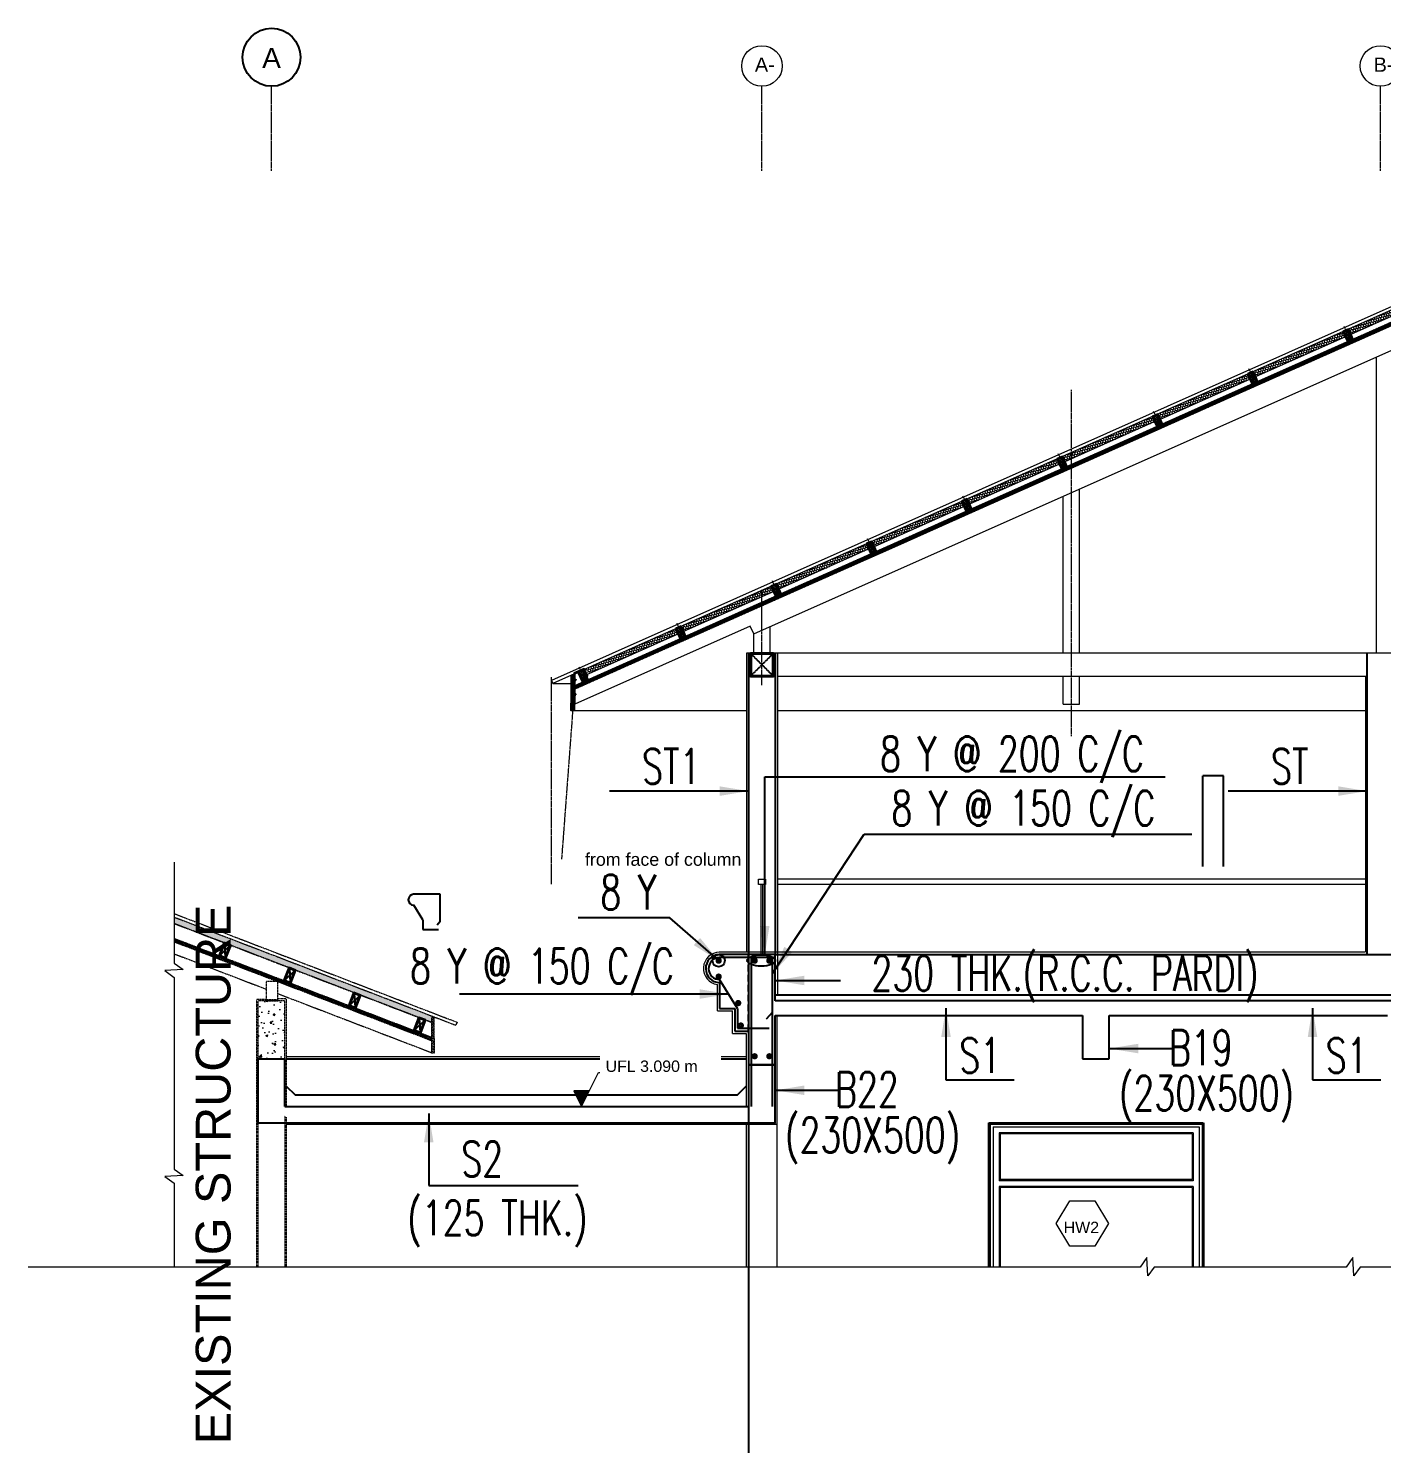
# Model space of a CAD drawing. Header units: millimetres. Extents: x 2659630 to 6742168, y -2425387 to -732288.
# Drawn here: x 3638332 to 3650005, y -1350502 to -1338293 of the extents above; entities that cross this region are included whole.
import ezdxf
from ezdxf.enums import TextEntityAlignment as Align

# ---------------------------------------------------------------- set-up
doc = ezdxf.new("R2010")
doc.units = ezdxf.units.MM
for name, pattern in [('Centre', [31.75, 6.35, -4.7625, 15.875, -4.7625]), ('DASHED', [0.75, 0.5, -0.25]), ('Grid Line', [22.225, 12.7, -3.175, 3.175, -3.175]), ('Hidden', [7.14375, 4.7625, -2.38125])]:
    doc.linetypes.add(name, pattern=pattern)
for name, color, linetype in [('A-COLUMN', 12, 'Continuous'), ('A-LINE 08', 8, 'Continuous'), ('A-LINE-1 HIDDEN', 1, 'Continuous'), ('A-MOULDING', 20, 'Continuous'), ('A-WATER PROOFING', 30, 'Continuous'), ('S-BEAM NO', 3, 'Continuous'), ('S-COLUMN', 1, 'Continuous'), ('S-COLUMN NO', 2, 'Continuous'), ('S-CONCRET LINE', 4, 'Continuous'), ('S-DIM-1', 5, 'Continuous'), ('S-REINFORCEMENT', 6, 'Continuous'), ('S-STIRUPS', 3, 'Continuous')]:
    doc.layers.add(name, color=color, linetype=linetype)
for name, color, linetype, lineweight in [('A-DETL', 90, 'Continuous', 18), ('A-DOOR', 31, 'Continuous', 18), ('A-DOOR-FRAM', 31, 'Continuous', 18), ('A-FLOR-HRAL', 11, 'Continuous', 18), ('A-FLOR-LEVL', 51, 'Continuous', 9), ('A-GLAZ-IDEN', 152, 'Continuous', 9), ('A-GRID-MODE', 80, 'Continuous', 0), ('A-hatch', 253, 'Continuous', 0), ('A-PLASTER', 50, 'Continuous', 0), ('A-ROOF', 6, 'Continuous', 0), ('A-STAIRS', 31, 'Continuous', 18), ('A-STRUCTURE ABOVE', 251, 'DASHED', 0), ('A-TEXT', 211, 'Continuous', 9), ('A-WALL', 113, 'Continuous', 9), ('elevation 02', 2, 'Continuous', 9), ('G-ANNO-DIMS', 111, 'Continuous', 9), ('I-WALL', 2, 'Continuous', 18), ('licensing text', 7, 'Continuous', 5), ('S-GRID', 1, 'Continuous', 9), ('S-GRID-IDEN', 1, 'Continuous', 9), ('section roof', 37, 'Continuous', 20), ('section-steel', 27, 'Continuous', 30), ('TEXT', 150, 'Continuous', 25)]:
    doc.layers.add(name, color=color, linetype=linetype, lineweight=lineweight)
doc.styles.add('Arial', font='arial.ttf', dxfattribs={"height": 123})
doc.styles.add('Arial_1', font='arial.ttf', dxfattribs={"height": 98.353293})
doc.styles.add('Arial_2', font='arial.ttf', dxfattribs={"height": 121.981135})
doc.styles.add('ROMANS', font='r.shx', dxfattribs={"width": 0.7})
doc.dimstyles.new('dim100', dxfattribs={"dimtxt": 250, "dimasz": 250, "dimexe": 200, "dimexo": 200, "dimgap": 100, "dimtad": 1, "dimdec": 0, "dimrnd": 1, "dimzin": 0, "dimdsep": 46, "dimtxsty": 'ROMANS', "dimcen": 0, "dimclrd": 5, "dimclre": 5, "dimclrt": 4, "dimadec": 0, "dimazin": 0, "dimtfac": 1, "dimtdec": 0, "dimtix": 1, "dimtofl": 0, "dimtmove": 2, "dimatfit": 3, "dimfxl": 1, "dimtolj": 1, "dimtzin": 0, "dimlwd": -1, "dimlwe": -1, "dimarcsym": 0})
doc.dimstyles.new('dim33.33', dxfattribs={"dimtxt": 250, "dimasz": 250, "dimexe": 200, "dimexo": 200, "dimgap": 100, "dimtad": 1, "dimdec": 0, "dimlfac": 0.333331, "dimzin": 0, "dimdsep": 46, "dimtxsty": 'ROMANS', "dimcen": 0, "dimclrd": 5, "dimclre": 5, "dimclrt": 4, "dimadec": 0, "dimazin": 0, "dimtfac": 1, "dimtdec": 0, "dimtix": 1, "dimtofl": 0, "dimtmove": 2, "dimatfit": 3, "dimfxl": 1, "dimtolj": 1, "dimtzin": 0, "dimlwd": -1, "dimlwe": -1, "dimarcsym": 0})

# ---------------------------------------------------------------- blocks, each defined once
blk = doc.blocks.new('Spot section')
at = {"layer": 'G-ANNO-DIMS'}
h = blk.add_hatch(color=256, dxfattribs=at)
h.dxf.hatch_style = 1
h.paths.add_polyline_path([(0, 136), (67, 0), (135, 136)])
blk.add_lwpolyline([(135, 136), (0, 136), (67, 0), (213, 294), (1141, 294)], dxfattribs=at)
blk = doc.blocks.new('Purlins')
at = {"layer": 'A-hatch', "lineweight": -3}
h = blk.add_hatch(color=256, dxfattribs=at)
h.dxf.hatch_style = 1
h.paths.add_polyline_path([(61, 122), (0, 122), (0, 0), (61, 0)])
h.paths.add_polyline_path([(56.2, 117.2), (56.2, 4.8), (4.8, 4.8), (4.8, 117.2)], flags=16)
at = {"layer": 'A-COLUMN', "color": 1}
for points in [[(4.8, 117.2), (56.2, 4.8)], [(56.2, 117.2), (4.8, 4.8)]]:
    blk.add_lwpolyline(points, dxfattribs=at)
at = {"layer": 'section-steel'}
for points in [[(0, 122), (61, 122), (61, 0), (0, 0)], [(4.8, 117.2), (56.2, 117.2), (56.2, 4.8), (4.8, 4.8)]]:
    blk.add_lwpolyline(points, close=True, dxfattribs=at)
blk = doc.blocks.new('Grid - M_Grid Head - Circle-24584-GROUND FLOOR PLAN-01')
at = {"layer": 'A-GRID-MODE'}
blk.add_circle((0, 0), 3.5, dxfattribs=at)
blk = doc.blocks.new('Grid - M_Grid Head - Circle_02-314212-GROUND FLOOR PLAN_01')
at = {"layer": 'A-LINE 08'}
blk.add_circle((0, 0), 5, dxfattribs=at)

msp = doc.modelspace()

# ---------------------------------------------------------------- hatches: boundary and pattern name
at = {"layer": 'A-DETL'}
h = msp.add_hatch(dxfattribs=at)
h.set_pattern_fill('HONEY', color=256, scale=100, angle=45)
h.set_pattern_definition([(45, (2525242.618, 332458.408), (5.6035967, 20.912907593), [12.5, -25]), (165, (2525242.618, 332458.408), (-20.912907593, -5.6035967), [12.5, -25]), (105, (2525242.618, 332458.408), (-15.30931089, 15.30931089), [-25, 12.5])])
h.paths.add_polyline_path([(3650516.164, -1340587.579), (3650495.827, -1340541.902), (3649717.5, -1340888.436), (3649737.837, -1340934.113)])
h = msp.add_hatch(dxfattribs=at)
h.set_pattern_fill('HONEY', color=256, scale=100, angle=45)
h.set_pattern_definition([(45, (2524420.427, 332092.345), (5.6035967, 20.912907593), [12.5, -25]), (165, (2524420.427, 332092.345), (-20.912907593, -5.6035967), [12.5, -25]), (105, (2524420.427, 332092.345), (-15.30931089, 15.30931089), [-25, 12.5])])
h.paths.add_polyline_path([(3649693.973, -1340953.642), (3649673.636, -1340907.965), (3648895.31, -1341254.499), (3648915.646, -1341300.176)])
h = msp.add_hatch(dxfattribs=at)
h.set_pattern_fill('HONEY', color=256, scale=100, angle=45)
h.set_pattern_definition([(45, (2523598.236, 331726.282), (5.6035967, 20.912907593), [12.5, -25]), (165, (2523598.236, 331726.282), (-20.912907593, -5.6035967), [12.5, -25]), (105, (2523598.236, 331726.282), (-15.30931089, 15.30931089), [-25, 12.5])])
h.paths.add_polyline_path([(3648871.782, -1341319.705), (3648851.445, -1341274.028), (3648073.119, -1341620.562), (3648093.455, -1341666.239)])
h = msp.add_hatch(dxfattribs=at)
h.set_pattern_fill('HONEY', color=256, scale=100, angle=45)
h.set_pattern_definition([(45, (2522776.045, 331360.219), (5.6035967, 20.912907593), [12.5, -25]), (165, (2522776.045, 331360.219), (-20.912907593, -5.6035967), [12.5, -25]), (105, (2522776.045, 331360.219), (-15.30931089, 15.30931089), [-25, 12.5])])
h.paths.add_polyline_path([(3648049.591, -1341685.768), (3648029.254, -1341640.091), (3647250.928, -1341986.625), (3647271.265, -1342032.302)])
h = msp.add_hatch(dxfattribs=at)
h.set_pattern_fill('HONEY', color=256, scale=100, angle=45)
h.set_pattern_definition([(45, (2521953.854, 330994.156), (5.6035967, 20.912907593), [12.5, -25]), (165, (2521953.854, 330994.156), (-20.912907593, -5.6035967), [12.5, -25]), (105, (2521953.854, 330994.156), (-15.30931089, 15.30931089), [-25, 12.5])])
h.paths.add_polyline_path([(3647227.4, -1342051.831), (3647207.064, -1342006.154), (3646428.737, -1342352.687), (3646449.074, -1342398.365)])
h = msp.add_hatch(dxfattribs=at)
h.set_pattern_fill('HONEY', color=256, scale=100, angle=45)
h.set_pattern_definition([(45, (2521131.798, 330627.79), (5.6035967, 20.912907593), [12.5, -25]), (165, (2521131.798, 330627.79), (-20.912907593, -5.6035967), [12.5, -25]), (105, (2521131.798, 330627.79), (-15.30931089, 15.30931089), [-25, 12.5])])
h.paths.add_polyline_path([(3646405.209, -1342417.894), (3646384.873, -1342372.217), (3645606.546, -1342718.75), (3645626.883, -1342764.428)])
h = msp.add_hatch(dxfattribs=at)
h.set_pattern_fill('HONEY', color=256, scale=100, angle=45)
h.set_pattern_definition([(45, (2520309.472, 330262.03), (5.6035967, 20.912907593), [12.5, -25]), (165, (2520309.472, 330262.03), (-20.912907593, -5.6035967), [12.5, -25]), (105, (2520309.472, 330262.03), (-15.30931089, 15.30931089), [-25, 12.5])])
h.paths.add_polyline_path([(3645583.019, -1342783.957), (3645562.682, -1342738.28), (3644784.355, -1343084.813), (3644804.692, -1343130.491)])
h = msp.add_hatch(dxfattribs=at)
h.set_pattern_fill('HONEY', color=256, scale=100, angle=45)
h.set_pattern_definition([(45, (2519487.281, 329895.967), (5.6035967, 20.912907593), [12.5, -25]), (165, (2519487.281, 329895.967), (-20.912907593, -5.6035967), [12.5, -25]), (105, (2519487.281, 329895.967), (-15.30931089, 15.30931089), [-25, 12.5])])
h.paths.add_polyline_path([(3644760.828, -1343150.02), (3644740.491, -1343104.343), (3643962.164, -1343450.876), (3643982.501, -1343496.554)])
h = msp.add_hatch(dxfattribs=at)
h.set_pattern_fill('HONEY', color=256, scale=100, angle=45)
h.set_pattern_definition([(45, (2518665.09, 329529.904), (5.6035967, 20.912907593), [12.5, -25]), (165, (2518665.09, 329529.904), (-20.912907593, -5.6035967), [12.5, -25]), (105, (2518665.09, 329529.904), (-15.30931089, 15.30931089), [-25, 12.5])])
h.paths.add_polyline_path([(3643938.637, -1343516.083), (3643918.3, -1343470.406), (3643139.973, -1343816.939), (3643160.31, -1343862.617)])
at = {"layer": 'A-hatch', "lineweight": -3}
h = msp.add_hatch(color=256, dxfattribs=at)
h.dxf.hatch_style = 1
h.paths.add_polyline_path([(3649717.5, -1340888.436), (3649673.636, -1340907.965), (3649712.683, -1340995.666), (3649756.547, -1340976.136)])
h.paths.add_polyline_path([(3649751.266, -1340974.109), (3649714.71, -1340990.384), (3649678.917, -1340909.992), (3649715.473, -1340893.717)], flags=16)
h = msp.add_hatch(color=256, dxfattribs=at)
h.dxf.hatch_style = 1
h.paths.add_polyline_path([(3648895.31, -1341254.499), (3648851.445, -1341274.028), (3648890.492, -1341361.728), (3648934.356, -1341342.199)])
h.paths.add_polyline_path([(3648929.075, -1341340.172), (3648892.519, -1341356.447), (3648856.727, -1341276.055), (3648893.282, -1341259.78)], flags=16)
h = msp.add_hatch(color=256, dxfattribs=at)
h.dxf.hatch_style = 1
h.paths.add_polyline_path([(3648073.119, -1341620.562), (3648029.254, -1341640.091), (3648068.301, -1341727.791), (3648112.165, -1341708.262)])
h.paths.add_polyline_path([(3648106.884, -1341706.235), (3648070.328, -1341722.51), (3648034.536, -1341642.118), (3648071.091, -1341625.843)], flags=16)
h = msp.add_hatch(color=256, dxfattribs=at)
h.dxf.hatch_style = 1
h.paths.add_polyline_path([(3647250.928, -1341986.625), (3647207.064, -1342006.154), (3647246.11, -1342093.854), (3647289.974, -1342074.325)])
h.paths.add_polyline_path([(3647284.693, -1342072.298), (3647248.138, -1342088.573), (3647212.345, -1342008.181), (3647248.9, -1341991.906)], flags=16)
h = msp.add_hatch(color=256, dxfattribs=at)
h.dxf.hatch_style = 1
h.paths.add_polyline_path([(3646428.737, -1342352.687), (3646384.873, -1342372.217), (3646423.919, -1342459.917), (3646467.783, -1342440.388)])
h.paths.add_polyline_path([(3646462.502, -1342438.361), (3646425.947, -1342454.636), (3646390.154, -1342374.244), (3646426.71, -1342357.969)], flags=16)
h = msp.add_hatch(color=256, dxfattribs=at)
h.dxf.hatch_style = 1
h.paths.add_polyline_path([(3645606.546, -1342718.75), (3645562.682, -1342738.28), (3645601.728, -1342825.98), (3645645.593, -1342806.451)])
h.paths.add_polyline_path([(3645640.311, -1342804.424), (3645603.756, -1342820.699), (3645567.963, -1342740.307), (3645604.519, -1342724.032)], flags=16)
h = msp.add_hatch(color=256, dxfattribs=at)
h.dxf.hatch_style = 1
h.paths.add_polyline_path([(3644784.355, -1343084.813), (3644740.491, -1343104.343), (3644779.538, -1343192.043), (3644823.402, -1343172.514)])
h.paths.add_polyline_path([(3644818.121, -1343170.487), (3644781.565, -1343186.762), (3644745.772, -1343106.37), (3644782.328, -1343090.095)], flags=16)
h = msp.add_hatch(color=256, dxfattribs=at)
h.dxf.hatch_style = 1
h.paths.add_polyline_path([(3643962.164, -1343450.876), (3643918.3, -1343470.406), (3643957.347, -1343558.106), (3644001.211, -1343538.577)])
h.paths.add_polyline_path([(3643995.93, -1343536.55), (3643959.374, -1343552.825), (3643923.581, -1343472.433), (3643960.137, -1343456.158)], flags=16)
h = msp.add_hatch(color=256, dxfattribs=at)
h.dxf.hatch_style = 1
h.paths.add_polyline_path([(3644753.911, -1343689.292), (3644565.911, -1343689.292), (3644565.911, -1343877.291), (3644753.911, -1343877.291)], flags=16)
h.paths.add_polyline_path([(3644759.911, -1343683.292), (3644559.911, -1343683.292), (3644559.911, -1343883.291), (3644759.911, -1343883.291)])
h = msp.add_hatch(color=256, dxfattribs=at)
h.dxf.hatch_style = 1
h.paths.add_polyline_path([(3643119.15, -1343826.21), (3643075.286, -1343845.74), (3643114.333, -1343933.44), (3643158.197, -1343913.911)])
h.paths.add_polyline_path([(3643152.916, -1343911.884), (3643116.36, -1343928.159), (3643080.567, -1343847.767), (3643117.123, -1343831.492)], flags=16)
at = {"layer": 'A-STRUCTURE ABOVE', "linetype": 'Hidden', "ltscale": 0.005, "true_color": 0x939598}
h = msp.add_hatch(dxfattribs=at)
h.set_pattern_fill('HONEY', color=252, scale=100, angle=44.9997132)
h.set_pattern_definition([(44.9997132, (2504387.907, 328189.625), (5.60370138, 20.912879545), [12.5, -25]), (164.9997132, (2504387.907, 328189.625), (-20.91293564, -5.603492025), [12.5, -25]), (104.9997132, (2504387.907, 328189.625), (-15.309234264, 15.30938752), [-25, 12.5])])
h.paths.add_polyline_path([(3639591.08, -1345960.036), (3639591.08, -1346013.593), (3641809.464, -1346865.164), (3641809.464, -1346811.606)])
h = msp.add_hatch(dxfattribs=at)
h.set_pattern_fill('ANSI37', color=252, scale=100, angle=338.9997132)
h.set_pattern_definition([(23.999713, (3848326.295, -1306587.619), (-5.0841509, 11.4193437), []), (113.999713, (3848326.295, -1306587.619), (-11.4193437, -5.0841509), [])])
h.paths.add_polyline_path([(3639591.08, -1346145.987), (3639591.08, -1346172.766), (3641809.463, -1347024.336), (3641809.463, -1346997.557)])
h = msp.add_hatch(dxfattribs=at)
h.set_pattern_fill('AR-CONC', color=252, scale=25, angle=359.9997132)
h.set_pattern_definition([(49.999713, (4243818.9, -2064420.2), (179.314967, -15.688931), [18.75, -206.25]), (354.999713, (4243818.9, -2064420.2), (-34.686892, 188.048207), [15, -165]), (100.451158, (4243833.84, -2064421.51), (144.628074, 172.359274), [15.935048, -175.285528]), (46.183913, (4243818.9, -2064370.2), (266.810126, -41.381156), [28.125, -309.375]), (96.63535, (4243841.13, -2064373.65), (233.666705, 243.52848), [23.902585, -262.92844]), (351.183877, (4243818.9, -2064370.2), (233.666705, 243.52848), [22.5, -247.5]), (20.999713, (4243843.9, -2064382.7), (149.22626, -100.65547), [18.75, -206.25]), (325.999713, (4243843.9, -2064382.7), (60.82974, 181.287207), [15, -165]), (71.451158, (4243856.33, -2064391.09), (210.055998, 80.631737), [15.935047, -175.285528]), (37.499713, (4243818.894, -2064420.2), (3.0403804, 83.2234482), [0, -163, 0, -167.5, 0, -165.625]), (7.499713, (4243818.89, -2064420.2), (65.767878, 98.602599), [0, -95.5, 0, -159.25, 0, -63.125]), (327.499713, (4243763.144, -2064420.2), (133.455581, -5.639386), [0, -62.5, 0, -195, 0, -258.75]), (317.499713, (4243738.14, -2064420.2), (145.796668, 25.025516), [0, -81.25, 0, -129.5, 0, -183.75])])
h.paths.add_polyline_path([(3640544.928, -1347183.174), (3640314.928, -1347183.173), (3640314.932, -1346683.173), (3640544.931, -1346683.174)])
h = msp.add_hatch(dxfattribs=at)
h.set_pattern_fill('ANSI31', color=252, scale=100, angle=338.7453312)
h.set_pattern_definition([(23.7453312, (2504414.356, 328330.457), (-5.03340129, 11.44180368), [])])
h.paths.add_polyline_path([(3641833.151, -1346828.237), (3641809.464, -1346828.237), (3641809.462, -1347130.804), (3641834.462, -1347130.804), (3641834.089, -1347042.58), (3641830.261, -1347042.122), (3641830.261, -1347031.096), (3641834.038, -1347030.606), (3641833.558, -1346916.843), (3641830.261, -1346916.415), (3641830.261, -1346905.389), (3641833.508, -1346905)])
at = {"layer": 'A-WALL', "lineweight": -3}
h = msp.add_hatch(dxfattribs=at)
h.set_pattern_fill('ANSI37', color=252, scale=100, angle=24)
h.set_pattern_definition([(69, (2434697.234, 272004.739), (-11.66975533, 4.47959937), []), (159, (2434697.234, 272004.739), (-4.47959937, -11.66975533), [])])
h.paths.add_polyline_path([(3649986.5, -1340901.12), (3649976.332, -1340878.282), (3650669.474, -1340569.675), (3650679.642, -1340592.513)])
h = msp.add_hatch(dxfattribs=at)
h.set_pattern_fill('ANSI37', color=252, scale=100, angle=24)
h.set_pattern_definition([(69, (2434004.091, 271696.133), (-11.66975533, 4.47959937), []), (159, (2434004.091, 271696.133), (-4.47959937, -11.66975533), [])])
h.paths.add_polyline_path([(3649293.358, -1341209.727), (3649283.189, -1341186.888), (3649976.332, -1340878.282), (3649986.5, -1340901.12)])
h = msp.add_hatch(dxfattribs=at)
h.set_pattern_fill('ANSI37', color=252, scale=100, angle=24)
h.set_pattern_definition([(69, (2433310.949, 271387.526), (-11.66975533, 4.47959937), []), (159, (2433310.949, 271387.526), (-4.47959937, -11.66975533), [])])
h.paths.add_polyline_path([(3648600.216, -1341518.334), (3648590.047, -1341495.495), (3649283.189, -1341186.888), (3649293.358, -1341209.727)])
h = msp.add_hatch(dxfattribs=at)
h.set_pattern_fill('ANSI37', color=252, scale=100, angle=24)
h.set_pattern_definition([(69, (2432617.807, 271078.919), (-11.66975533, 4.47959937), []), (159, (2432617.807, 271078.919), (-4.47959937, -11.66975533), [])])
h.paths.add_polyline_path([(3647907.074, -1341826.941), (3647896.905, -1341804.102), (3648590.047, -1341495.495), (3648600.216, -1341518.334)])
h = msp.add_hatch(dxfattribs=at)
h.set_pattern_fill('ANSI37', color=252, scale=100, angle=24)
h.set_pattern_definition([(69, (2431924.665, 270770.312), (-11.66975533, 4.47959937), []), (159, (2431924.665, 270770.312), (-4.47959937, -11.66975533), [])])
h.paths.add_polyline_path([(3647213.931, -1342135.547), (3647203.763, -1342112.709), (3647896.905, -1341804.102), (3647907.074, -1341826.941)])
h = msp.add_hatch(dxfattribs=at)
h.set_pattern_fill('ANSI37', color=252, scale=100, angle=24)
h.set_pattern_definition([(69, (2431231.523, 270461.705), (-11.66975533, 4.47959937), []), (159, (2431231.523, 270461.705), (-4.47959937, -11.66975533), [])])
h.paths.add_polyline_path([(3646520.789, -1342444.154), (3646510.621, -1342421.315), (3647203.763, -1342112.709), (3647213.931, -1342135.547)])
h = msp.add_hatch(dxfattribs=at)
h.set_pattern_fill('ANSI37', color=252, scale=100, angle=24)
h.set_pattern_definition([(69, (2430538.38, 270153.099), (-11.66975533, 4.47959937), []), (159, (2430538.38, 270153.099), (-4.47959937, -11.66975533), [])])
h.paths.add_polyline_path([(3645827.647, -1342752.761), (3645817.479, -1342729.922), (3646510.621, -1342421.315), (3646520.789, -1342444.154)])
h = msp.add_hatch(dxfattribs=at)
h.set_pattern_fill('ANSI37', color=252, scale=100, angle=24)
h.set_pattern_definition([(69, (2429845.238, 269844.492), (-11.66975533, 4.47959937), []), (159, (2429845.238, 269844.492), (-4.47959937, -11.66975533), [])])
h.paths.add_polyline_path([(3645134.505, -1343061.368), (3645124.337, -1343038.529), (3645817.479, -1342729.922), (3645827.647, -1342752.761)])
h = msp.add_hatch(dxfattribs=at)
h.set_pattern_fill('ANSI37', color=252, scale=100, angle=24)
h.set_pattern_definition([(69, (2429152.096, 269535.885), (-11.66975533, 4.47959937), []), (159, (2429152.096, 269535.885), (-4.47959937, -11.66975533), [])])
h.paths.add_polyline_path([(3644441.363, -1343369.974), (3644431.194, -1343347.136), (3645124.337, -1343038.529), (3645134.505, -1343061.368)])
h = msp.add_hatch(dxfattribs=at)
h.set_pattern_fill('ANSI37', color=252, scale=100, angle=24)
h.set_pattern_definition([(69, (2428458.954, 269227.278), (-11.66975533, 4.47959937), []), (159, (2428458.954, 269227.278), (-4.47959937, -11.66975533), [])])
h.paths.add_polyline_path([(3643748.221, -1343678.581), (3643738.052, -1343655.743), (3644431.194, -1343347.136), (3644441.363, -1343369.974)])
h = msp.add_hatch(dxfattribs=at)
h.set_pattern_fill('ANSI37', color=252, scale=100, angle=24)
h.set_pattern_definition([(69, (2427765.812, 268918.672), (-11.66975533, 4.47959937), []), (159, (2427765.812, 268918.672), (-4.47959937, -11.66975533), [])])
h.paths.add_polyline_path([(3643044.91, -1343991.715), (3643044.91, -1343964.349), (3643738.052, -1343655.743), (3643748.221, -1343678.581)])
h = msp.add_hatch(dxfattribs=at)
h.set_pattern_fill('ANSI31', color=252, scale=100, angle=338.745618)
h.set_pattern_definition([(23.74561796, (2516416.868, 331279.184), (-5.03345856, 11.44177849), [])])
h.paths.add_polyline_path([(3643016.573, -1343873.816), (3643040.26, -1343873.816), (3643040.26, -1344176.383), (3643015.261, -1344176.383), (3643015.634, -1344088.159), (3643019.462, -1344087.702), (3643019.462, -1344076.676), (3643015.684, -1344076.185), (3643016.166, -1343962.422), (3643019.462, -1343961.994), (3643019.462, -1343950.968), (3643016.216, -1343950.579)])

# ---------------------------------------------------------------- linework, layer by layer
at = {"layer": 'A-COLUMN', "color": 1}
for points in [[(3649678.917, -1340909.992), (3649751.266, -1340974.109)], [(3649715.473, -1340893.717), (3649714.71, -1340990.384)], [(3648856.727, -1341276.055), (3648929.075, -1341340.172)], [(3648893.282, -1341259.78), (3648892.519, -1341356.447)], [(3648034.536, -1341642.118), (3648106.884, -1341706.235)], [(3648071.091, -1341625.843), (3648070.328, -1341722.51)], [(3647212.345, -1342008.181), (3647284.693, -1342072.298)], [(3647248.9, -1341991.906), (3647248.138, -1342088.573)], [(3646390.154, -1342374.244), (3646462.502, -1342438.361)], [(3646426.71, -1342357.969), (3646425.947, -1342454.636)], [(3645567.963, -1342740.307), (3645640.311, -1342804.424)], [(3645604.519, -1342724.032), (3645603.756, -1342820.699)], [(3644745.772, -1343106.37), (3644818.121, -1343170.487)], [(3644782.328, -1343090.095), (3644781.565, -1343186.762)], [(3643923.581, -1343472.433), (3643995.93, -1343536.55)], [(3643960.137, -1343456.158), (3643959.374, -1343552.825)], [(3643080.567, -1343847.767), (3643152.916, -1343911.884)], [(3643117.123, -1343831.492), (3643116.36, -1343928.159)]]:
    msp.add_lwpolyline(points, dxfattribs=at)
at = {"layer": 'A-DOOR'}
for p, q in [((3646654.412, -1347770.27), (3648430.412, -1347770.27)), ((3648380.412, -1347820.27), (3646704.412, -1347820.27)), ((3648370.412, -1347830.27), (3646714.412, -1347830.27)), ((3648380.412, -1348233.247), (3646704.412, -1348233.246)), ((3648370.412, -1348223.247), (3646714.412, -1348223.246)), ((3648380.412, -1348283.247), (3646704.412, -1348283.246)), ((3648370.412, -1348293.247), (3646714.412, -1348293.246))]:
    msp.add_line(p, q, dxfattribs=at)
at = {"layer": 'A-DOOR-FRAM'}
for p, q in [((3646654.412, -1347770.27), (3646654.412, -1348978.817)), ((3648430.412, -1347770.27), (3648430.412, -1348978.817)), ((3646704.412, -1347820.27), (3646704.412, -1348233.246)), ((3646714.412, -1347830.27), (3646714.412, -1348223.246)), ((3648370.412, -1347830.27), (3648370.412, -1348223.247)), ((3648380.412, -1347820.27), (3648380.412, -1348233.247)), ((3646704.412, -1348283.246), (3646704.412, -1348978.817)), ((3646714.412, -1348293.246), (3646714.412, -1348978.817)), ((3648370.412, -1348293.247), (3648370.412, -1348978.817)), ((3648380.412, -1348283.247), (3648380.412, -1348978.817))]:
    msp.add_line(p, q, dxfattribs=at)
at = {"layer": 'A-FLOR-HRAL'}
for p, q in [((3644651.911, -1346283.368), (3644651.911, -1345678.363)), ((3644667.911, -1346283.368), (3644667.911, -1345678.363)), ((3649859.908, -1345633.364), (3644794.912, -1345633.364)), ((3649859.908, -1345678.364), (3644794.912, -1345678.364))]:
    msp.add_line(p, q, dxfattribs=at)
msp.add_lwpolyline([(3644629.911, -1345633.363), (3644689.911, -1345633.363), (3644689.911, -1345678.363), (3644629.911, -1345678.363)], close=True, dxfattribs=at)
at = {"layer": 'A-FLOR-LEVL', "linetype": 'Centre', "lineweight": 9}
msp.add_line((3665884.922, -1343683.279), (3644525.012, -1343683.281), dxfattribs=at)
at = {"layer": 'A-GLAZ-IDEN'}
msp.add_lwpolyline([(3647530.613, -1348797.122), (3647315.895, -1348797.122), (3647197.888, -1348602.231), (3647315.895, -1348407.339), (3647532.206, -1348407.339), (3647650.213, -1348602.231), (3647530.613, -1348797.122)], close=True, dxfattribs=at)
at = {"layer": 'A-LINE-1 HIDDEN', "linetype": 'Hidden'}
for p, q in [((3644544.911, -1343683.281), (3644544.911, -1346283.368)), ((3644774.911, -1343683.281), (3644774.911, -1346283.368)), ((3649879.914, -1346283.368), (3649879.914, -1343683.281)), ((3644774.911, -1343883.286), (3644544.911, -1343883.286)), ((3644774.911, -1346283.368), (3660524.913, -1346283.367)), ((3640557.008, -1347183.282), (3644524.912, -1347183.282))]:
    msp.add_line(p, q, dxfattribs=at)
at = {"layer": 'A-LINE-1 HIDDEN', "linetype": 'Hidden', "ltscale": 0.5}
for p, q in [((3644565.911, -1343689.287), (3644753.911, -1343877.286)), ((3644565.911, -1343877.286), (3644753.911, -1343689.287))]:
    msp.add_line(p, q, dxfattribs=at)
at = {"layer": 'A-LINE-1 HIDDEN', "linetype": 'Hidden'}
msp.add_lwpolyline([(3646617.412, -1348978.817), (3646617.412, -1347733.27), (3648467.412, -1347733.27), (3648467.412, -1348978.817)], dxfattribs=at)
at = {"layer": 'A-MOULDING'}
msp.add_line((3660544.913, -1346633.363), (3644774.912, -1346633.363), dxfattribs=at)
at = {"layer": 'A-PLASTER'}
for p, q in [((3644794.913, -1346263.357), (3644291.633, -1346263.357)), ((3644794.913, -1346263.357), (3644794.913, -1346633.363)), ((3644274.91, -1346768.327), (3644274.91, -1346541.9)), ((3644274.91, -1346768.327), (3644404.912, -1346768.327)), ((3644404.912, -1346963.302), (3644404.912, -1346768.327)), ((3644786.912, -1346808.284), (3644786.912, -1347745.284)), ((3644404.912, -1346963.302), (3644524.912, -1346963.302)), ((3644524.912, -1346963.302), (3644524.912, -1347593.284)), ((3640556.995, -1347745.284), (3644786.912, -1347745.284))]:
    msp.add_line(p, q, dxfattribs=at)
msp.add_arc((3644294.911, -1346403.327), 140.009, 90, 261.7872427, dxfattribs=at)
at = {"layer": 'A-ROOF', "linetype": 'Continuous'}
for p, q in [((3652659.912, -1339547.74), (3642844.91, -1343917.66)), ((3652659.912, -1339578.39), (3642856.299, -1343943.239)), ((3642844.91, -1343917.66), (3642856.299, -1343943.239)), ((3642856.299, -1343943.239), (3643016.06, -1343943.239)), ((3643040.26, -1344176.383), (3644524.911, -1344176.383)), ((3644794.913, -1344176.383), (3649867.913, -1344176.383))]:
    msp.add_line(p, q, dxfattribs=at)
at = {"layer": 'A-STAIRS'}
for points in [[(3639591.08, -1345485.221), (3639591.08, -1346358.012), (3639666.981, -1346412.401), (3639508.454, -1346420.807), (3639591.08, -1346480.015), (3639591.08, -1348134.031), (3639666.981, -1348188.421), (3639508.454, -1348196.826), (3639591.08, -1348256.035), (3639591.08, -1348978.817)], [(3663789.713, -1348978.817), (3651595.406, -1348978.817), (3651541.016, -1349054.718), (3651532.611, -1348896.191), (3651473.402, -1348978.817), (3649819.386, -1348978.817), (3649764.996, -1349054.718), (3649756.591, -1348896.191), (3649697.383, -1348978.817), (3648043.366, -1348978.817), (3647988.977, -1349054.718), (3647980.595, -1348896.635), (3647921.363, -1348978.817), (3638331.864, -1348978.817)]]:
    msp.add_lwpolyline(points, dxfattribs=at)
at = {"layer": 'A-STRUCTURE ABOVE', "color": 252, "linetype": 'Hidden', "ltscale": 0.005, "true_color": 0x939598}
for p, q in [((3639591.08, -1345930.044), (3642029.901, -1346866.234)), ((3639591.08, -1345960.036), (3642019.867, -1346892.374)), ((3639591.08, -1346013.593), (3641809.464, -1346865.164)), ((3639591.08, -1346015.307), (3641809.464, -1346866.877)), ((3639591.08, -1346145.987), (3641809.463, -1346997.557)), ((3639591.08, -1346276.667), (3640382.805, -1346580.586)), ((3640302.982, -1348978.817), (3640303.062, -1346671.136)), ((3640382.804, -1346671.136), (3640303.062, -1346671.136)), ((3640314.928, -1347183.173), (3640314.931, -1346681.136)), ((3640544.931, -1346681.137), (3640314.931, -1346681.136)), ((3640382.804, -1346671.136), (3640482.804, -1346671.137)), ((3640482.804, -1346661.137), (3640557.022, -1346661.137)), ((3640482.805, -1346618.973), (3641809.462, -1347128.237)), ((3640544.928, -1347183.174), (3640544.931, -1346681.137)), ((3640557.022, -1346661.137), (3640556.997, -1347593.284)), ((3640314.982, -1348978.817), (3640315.027, -1347673.282)), ((3640544.995, -1347673.282), (3640544.96, -1348978.817)), ((3640556.995, -1347685.282), (3640556.96, -1348978.817))]:
    msp.add_line(p, q, dxfattribs=at)
for points in [[(3639591.08, -1346172.766), (3641809.463, -1347024.336), (3641809.463, -1346997.557), (3639591.08, -1346145.987)], [(3641833.151, -1346828.184), (3641809.464, -1346828.289), (3641809.462, -1347130.804), (3641834.462, -1347130.804), (3641833.151, -1346828.184)]]:
    msp.add_lwpolyline(points, dxfattribs=at)
msp.add_lwpolyline([(3640482.805, -1346515.681), (3640382.805, -1346515.68), (3640382.804, -1346681.136), (3640482.804, -1346681.137)], close=True, dxfattribs=at)
at = {"layer": 'A-WALL'}
for p, q in [((3660794.917, -1343683.281), (3644525.012, -1343683.282)), ((3644525.012, -1343683.281), (3644525.012, -1346263.357)), ((3644794.913, -1343683.281), (3644794.913, -1346263.357)), ((3649867.913, -1343883.277), (3644794.913, -1343883.277)), ((3649867.913, -1346263.359), (3649867.913, -1343883.277)), ((3649859.908, -1346263.359), (3644794.912, -1346263.361)), ((3640557.008, -1347163.282), (3644524.912, -1347163.282)), ((3644524.912, -1347745.284), (3644524.912, -1348978.817)), ((3644786.912, -1347745.284), (3644786.912, -1348978.817))]:
    msp.add_line(p, q, dxfattribs=at)
at = {"layer": 'A-WALL', "color": 252, "lineweight": -3}
for p, q in [((3643016.166, -1343918.284), (3643016.213, -1343906.441, 0.001)), ((3643015.634, -1344044.021), (3643015.684, -1344032.047, 0.001))]:
    msp.add_line(p, q, dxfattribs=at)
for points in [[(3650669.474, -1340569.675), (3650679.642, -1340592.513), (3649986.5, -1340901.12), (3649976.332, -1340878.282)], [(3649976.332, -1340878.282), (3649986.5, -1340901.12), (3649293.358, -1341209.727), (3649283.189, -1341186.888)], [(3649283.189, -1341186.888), (3649293.358, -1341209.727), (3648600.216, -1341518.334), (3648590.047, -1341495.495)], [(3648590.047, -1341495.495), (3648600.216, -1341518.334), (3647907.074, -1341826.941), (3647896.905, -1341804.102)], [(3647896.905, -1341804.102), (3647907.074, -1341826.941), (3647213.931, -1342135.547), (3647203.763, -1342112.709)], [(3647203.763, -1342112.709), (3647213.931, -1342135.547), (3646520.789, -1342444.154), (3646510.621, -1342421.315)], [(3646510.621, -1342421.315), (3646520.789, -1342444.154), (3645827.647, -1342752.761), (3645817.479, -1342729.922)], [(3645817.479, -1342729.922), (3645827.647, -1342752.761), (3645134.505, -1343061.368), (3645124.337, -1343038.529)], [(3645124.337, -1343038.529), (3645134.505, -1343061.368), (3644441.363, -1343369.974), (3644431.194, -1343347.136)], [(3644431.194, -1343347.136), (3644441.363, -1343369.974), (3643748.221, -1343678.581), (3643738.052, -1343655.743)], [(3643738.052, -1343655.743), (3643748.221, -1343678.581), (3643044.91, -1343991.715), (3643044.91, -1343964.349)]]:
    msp.add_lwpolyline(points, close=True, dxfattribs=at)
at = {"layer": 'A-WALL', "color": 5, "lineweight": -3}
for points in [[(3643016.216, -1343950.579), (3643016.573, -1343873.763), (3643040.26, -1343873.869), (3643040.26, -1344176.383), (3643015.26, -1344176.383), (3643015.634, -1344044.021)], [(3643015.684, -1344032.047), (3643016.166, -1343918.284)]]:
    msp.add_lwpolyline(points, dxfattribs=at)
at = {"layer": 'A-WALL', "lineweight": -3}
msp.add_lwpolyline([(3643149.442, -1343879.764), (3643154.01, -1343877.73), (3643127.066, -1343817.213), (3643039.737, -1343856.094), (3643039.737, -1344085.753), (3643044.91, -1344085.753), (3643044.91, -1343859.264), (3643124.532, -1343823.814), (3643149.442, -1343879.764)], close=True, dxfattribs=at)
at = {"layer": 'A-WALL', "color": 5, "lineweight": -3, "elevation": 0.001}
for points in [[(3643016.213, -1343906.441), (3643019.462, -1343906.83), (3643019.462, -1343917.856), (3643016.213, -1343918.278)], [(3643015.634, -1344044.021), (3643019.462, -1344043.564), (3643019.462, -1344032.538), (3643015.684, -1344032.047)]]:
    msp.add_lwpolyline(points, dxfattribs=at)
at = {"layer": 'A-WATER PROOFING', "elevation": 0.501}
msp.add_lwpolyline([(3640557.004, -1347418.108), (3640632.18, -1347493.284), (3644449.736, -1347493.284), (3644524.912, -1347418.108)], dxfattribs=at)
at = {"layer": 'elevation 02', "color": 2}
for p, q in [((3643044.91, -1343964.349), (3652659.912, -1339683.475)), ((3644589.91, -1343517.291), (3652659.912, -1339924.295)), ((3650516.164, -1340587.579), (3649737.837, -1340934.113)), ((3649693.973, -1340953.642), (3648915.646, -1341300.176)), ((3649959.914, -1343683.282), (3649959.914, -1341126.411)), ((3648871.782, -1341319.705), (3648093.455, -1341666.239)), ((3648049.591, -1341685.768), (3647271.265, -1342032.302)), ((3647227.4, -1342051.831), (3646449.074, -1342398.365)), ((3647397.412, -1343683.282), (3647397.412, -1342267.311)), ((3647257.412, -1343683.282), (3647257.412, -1342329.643)), ((3646405.209, -1342417.894), (3645626.883, -1342764.428)), ((3645583.019, -1342783.957), (3644804.692, -1343130.491)), ((3644760.828, -1343150.02), (3643982.501, -1343496.554)), ((3644559.405, -1343448.775), (3643044.91, -1344123.072)), ((3644589.91, -1343517.291), (3644559.405, -1343448.775)), ((3644729.91, -1343683.286), (3644729.91, -1343454.959)), ((3643938.637, -1343516.083), (3643139.487, -1343871.888)), ((3644589.91, -1343683.286), (3644589.91, -1343517.291)), ((3643044.91, -1343964.349), (3643044.91, -1344123.072)), ((3647257.412, -1344123.065), (3647257.412, -1343883.277)), ((3647397.412, -1344123.065), (3647397.412, -1343883.277)), ((3647257.412, -1344123.065), (3647397.412, -1344123.065))]:
    msp.add_line(p, q, dxfattribs=at)
at = {"layer": 'I-WALL'}
msp.add_line((3646629.412, -1347745.27), (3646629.412, -1348978.817), dxfattribs=at)
msp.add_lwpolyline([(3646629.412, -1347745.27), (3648455.412, -1347745.27), (3648455.412, -1348978.817)], dxfattribs=at)
at = {"layer": 'S-COLUMN', "ltscale": 2500}
msp.add_circle((3644286.398, -1346335.416), 52.968, dxfattribs=at)
at = {"layer": 'S-COLUMN NO', "ltscale": 2500}
msp.add_ellipse((3644654.198, -1346333.934), major_axis=(120.714, 0), ratio=0.406785743, dxfattribs=at)
at = {"layer": 'S-CONCRET LINE'}
for p, q in [((3644774.912, -1346283.368), (3644291.45, -1346283.368)), ((3644774.912, -1346683.284), (3644774.912, -1346283.368)), ((3644294.91, -1346523.336), (3644294.91, -1346748.327)), ((3652659.913, -1346683.284), (3644774.912, -1346683.284)), ((3644294.91, -1346748.327), (3644424.912, -1346748.328)), ((3644424.912, -1346748.328), (3644424.912, -1346943.302)), ((3644774.912, -1347233.364), (3644774.912, -1346808.284)), ((3644774.912, -1346808.284), (3647424.913, -1346808.284)), ((3647424.913, -1346808.284), (3647424.913, -1347183.288)), ((3647654.913, -1346808.284), (3650054.913, -1346808.284)), ((3647654.913, -1347183.288), (3647654.913, -1346808.284)), ((3644424.912, -1346943.302), (3644544.912, -1346943.302)), ((3644544.912, -1346943.302), (3644544.912, -1347233.364)), ((3640314.928, -1347183.173), (3640544.928, -1347183.174)), ((3640315.027, -1347733.285), (3640315.03, -1347183.173)), ((3640544.984, -1347593.284), (3640544.928, -1347183.174)), ((3644544.912, -1347233.364), (3644774.912, -1347233.364)), ((3647424.913, -1347183.288), (3647654.913, -1347183.288)), ((3640544.976, -1347593.284), (3644544.912, -1347593.284)), ((3640315.027, -1347733.284), (3644774.912, -1347733.284))]:
    msp.add_line(p, q, dxfattribs=at)
at = {"layer": 'S-CONCRET LINE', "linetype": 'Hidden', "ltscale": 12}
msp.add_line((3644544.912, -1346943.302), (3644544.911, -1346283.368), dxfattribs=at)
at = {"layer": 'S-CONCRET LINE'}
msp.add_lwpolyline([(3644544.912, -1347733.284), (3644774.912, -1347733.284), (3644774.912, -1347233.364), (3644544.912, -1347233.364), (3644544.912, -1347593.284)], dxfattribs=at)
msp.add_arc((3644294.911, -1346403.327), 120.009, 91.6526791, 269.9995046, dxfattribs=at)
at = {"layer": 'S-GRID', "linetype": 'Grid Line'}
for p, q in [((3640430.069, -1339522.797), (3640430.069, -1338792.784)), ((3644659.911, -1339522.797), (3644659.911, -1338792.784)), ((3649994.913, -1339522.796), (3649994.913, -1338792.784)), ((3649679.59, -1340862.312), (3649734.615, -1340985.901)), ((3648857.399, -1341228.375), (3648912.424, -1341351.964)), ((3647327.412, -1341411.451), (3647327.412, -1344398.986)), ((3648035.208, -1341594.438), (3648090.233, -1341718.027)), ((3647213.017, -1341960.501), (3647268.042, -1342084.09)), ((3646390.826, -1342326.564), (3646445.851, -1342450.153)), ((3645568.635, -1342692.627), (3645623.661, -1342816.216)), ((3644659.911, -1343958.397), (3644659.91, -1343144.386)), ((3644746.444, -1343058.69), (3644801.47, -1343182.279)), ((3643924.253, -1343424.753), (3643979.279, -1343548.342)), ((3643081.239, -1343800.087), (3643136.265, -1343923.676)), ((3642844.91, -1345676.362), (3642844.91, -1343890.154)), ((3642934.096, -1345459.007), (3643044.91, -1343979.362))]:
    msp.add_line(p, q, dxfattribs=at)
at = {"layer": 'S-REINFORCEMENT'}
for p, q in [((3648461.332, -1345521.8), (3648461.33, -1344742.417)), ((3648641.332, -1344742.417), (3648461.33, -1344742.417)), ((3648641.33, -1345521.8), (3648641.332, -1344742.417)), ((3641794.185, -1345762.318), (3641655.146, -1345762.318)), ((3641884.186, -1345762.318), (3641794.185, -1345762.318)), ((3641884.186, -1345997.298), (3641884.186, -1345762.318)), ((3641734.186, -1345982.297), (3641656.685, -1345857.301)), ((3641734.186, -1345982.297), (3641734.185, -1346067.284)), ((3641734.185, -1346067.284), (3641869.845, -1346067.284)), ((3641884.186, -1345997.298), (3641857.509, -1346028.476)), ((3644569.911, -1346308.368), (3644291.832, -1346308.368)), ((3644749.912, -1346308.368), (3644569.911, -1346308.368)), ((3644569.914, -1347593.284), (3644569.911, -1346308.368)), ((3644749.912, -1347593.284), (3644749.912, -1346308.368)), ((3644449.912, -1346748.328), (3644294.911, -1346498.336)), ((3644449.912, -1346748.328), (3644449.912, -1346918.302)), ((3644749.912, -1346778.33), (3644696.559, -1346840.686)), ((3644449.912, -1346918.302), (3644721.231, -1346918.302))]:
    msp.add_line(p, q, dxfattribs=at)
at = {"layer": 'S-REINFORCEMENT', "const_width": 26.46}
for points in [[(3644272.628, -1346335.416, 1), (3644300.168, -1346335.416, 1)], [(3644272.628, -1346335.416, 1), (3644300.168, -1346335.416, 1)], [(3644272.628, -1346335.416, 1), (3644300.168, -1346335.416, 1)], [(3644583.134, -1346335.416, 1), (3644610.674, -1346335.416, 1)], [(3644583.134, -1346335.416, 1), (3644610.674, -1346335.416, 1)], [(3644583.134, -1346335.416, 1), (3644610.674, -1346335.416, 1)], [(3644709.604, -1346335.416, 1), (3644737.144, -1346335.416, 1)], [(3644709.604, -1346335.416, 1), (3644737.144, -1346335.416, 1)], [(3644709.604, -1346335.416, 1), (3644737.144, -1346335.416, 1)], [(3644272.628, -1346473.091, 1), (3644300.168, -1346473.091, 1)], [(3644272.628, -1346473.091, 1), (3644300.168, -1346473.091, 1)], [(3644272.628, -1346473.091, 1), (3644300.168, -1346473.091, 1)], [(3644441.278, -1346701.312, 1), (3644468.818, -1346701.312, 1)], [(3644441.278, -1346701.312, 1), (3644468.818, -1346701.312, 1)], [(3644441.278, -1346701.312, 1), (3644468.818, -1346701.312, 1)], [(3644463.854, -1346894.604, 1), (3644491.394, -1346894.604, 1)], [(3644463.854, -1346894.604, 1), (3644491.394, -1346894.604, 1)], [(3644463.854, -1346894.604, 1), (3644491.394, -1346894.604, 1)], [(3644583.134, -1347160.07, 1), (3644610.674, -1347160.07, 1)], [(3644583.134, -1347160.07, 1), (3644610.674, -1347160.07, 1)], [(3644583.134, -1347160.07, 1), (3644610.674, -1347160.07, 1)], [(3644709.604, -1347160.07, 1), (3644737.144, -1347160.07, 1)], [(3644709.604, -1347160.07, 1), (3644737.144, -1347160.07, 1)], [(3644709.604, -1347160.07, 1), (3644737.144, -1347160.07, 1)]]:
    msp.add_lwpolyline(points, format="xyb", close=True, dxfattribs=at)
at = {"layer": 'S-REINFORCEMENT'}
for centre, radius in [((3641656.685, -1345809.797), 47.504), ((3644294.911, -1346403.327), 95.009)]:
    msp.add_arc(centre, radius, 91.6526791, 269.9995046, dxfattribs=at)
at = {"layer": 'S-STIRUPS', "ltscale": 1200}
msp.add_line((3644544.911, -1344083.803), (3644544.911, -1386219.461), dxfattribs=at)
at = {"layer": 'section roof'}
msp.add_line((3642029.901, -1346866.234), (3642019.867, -1346892.374), dxfattribs=at)
at = {"layer": 'section-steel'}
for points in [[(3649717.5, -1340888.436), (3649756.547, -1340976.136), (3649712.683, -1340995.666), (3649673.636, -1340907.965)], [(3649715.473, -1340893.717), (3649751.266, -1340974.109), (3649714.71, -1340990.384), (3649678.917, -1340909.992)], [(3648895.31, -1341254.499), (3648934.356, -1341342.199), (3648890.492, -1341361.728), (3648851.445, -1341274.028)], [(3648893.282, -1341259.78), (3648929.075, -1341340.172), (3648892.519, -1341356.447), (3648856.727, -1341276.055)], [(3648073.119, -1341620.562), (3648112.165, -1341708.262), (3648068.301, -1341727.791), (3648029.254, -1341640.091)], [(3648071.091, -1341625.843), (3648106.884, -1341706.235), (3648070.328, -1341722.51), (3648034.536, -1341642.118)], [(3647250.928, -1341986.625), (3647289.974, -1342074.325), (3647246.11, -1342093.854), (3647207.064, -1342006.154)], [(3647248.9, -1341991.906), (3647284.693, -1342072.298), (3647248.138, -1342088.573), (3647212.345, -1342008.181)], [(3646428.737, -1342352.687), (3646467.783, -1342440.388), (3646423.919, -1342459.917), (3646384.873, -1342372.217)], [(3646426.71, -1342357.969), (3646462.502, -1342438.361), (3646425.947, -1342454.636), (3646390.154, -1342374.244)], [(3645606.546, -1342718.75), (3645645.593, -1342806.451), (3645601.728, -1342825.98), (3645562.682, -1342738.28)], [(3645604.519, -1342724.032), (3645640.311, -1342804.424), (3645603.756, -1342820.699), (3645567.963, -1342740.307)], [(3644784.355, -1343084.813), (3644823.402, -1343172.514), (3644779.538, -1343192.043), (3644740.491, -1343104.343)], [(3644782.328, -1343090.095), (3644818.121, -1343170.487), (3644781.565, -1343186.762), (3644745.772, -1343106.37)], [(3643962.164, -1343450.876), (3644001.211, -1343538.577), (3643957.347, -1343558.106), (3643918.3, -1343470.406)], [(3643960.137, -1343456.158), (3643995.93, -1343536.55), (3643959.374, -1343552.825), (3643923.581, -1343472.433)], [(3644759.911, -1343683.287), (3644559.911, -1343683.287), (3644559.911, -1343883.286), (3644759.911, -1343883.286)], [(3644753.911, -1343689.287), (3644565.911, -1343689.287), (3644565.911, -1343877.286), (3644753.911, -1343877.286)], [(3643119.15, -1343826.21), (3643158.197, -1343913.911), (3643114.333, -1343933.44), (3643075.286, -1343845.74)], [(3643117.123, -1343831.492), (3643152.916, -1343911.884), (3643116.36, -1343928.159), (3643080.567, -1343847.767)]]:
    msp.add_lwpolyline(points, close=True, dxfattribs=at)
at = {"layer": 'TEXT', "color": 1}
for p, q in [((3643019.202, -1343909.337, 0.001), (3643047.771, -1343909.337, 0.001)), ((3643019.202, -1343915.382, 0.001), (3643047.771, -1343915.382, 0.001)), ((3643047.771, -1343907.86, 0.001), (3643047.771, -1343916.86, 0.001)), ((3643047.771, -1343907.86, 0.001), (3643051.521, -1343907.86, 0.001)), ((3643047.771, -1343910.566, 0.001), (3643051.521, -1343910.566, 0.001)), ((3643047.771, -1343914.153, 0.001), (3643051.521, -1343914.153, 0.001)), ((3643047.771, -1343916.86, 0.001), (3643051.521, -1343916.86, 0.001)), ((3643051.521, -1343907.86, 0.001), (3643051.521, -1343916.86, 0.001)), ((3643051.521, -1343909.337, 0.001), (3643054.075, -1343909.337, 0.001)), ((3643051.521, -1343915.382, 0.001), (3643054.075, -1343915.382, 0.001)), ((3643054.075, -1343909.337, 0.001), (3643054.075, -1343915.382, 0.001)), ((3643019.202, -1344035.012, 0.001), (3643047.771, -1344035.012, 0.001)), ((3643019.202, -1344041.056, 0.001), (3643047.771, -1344041.056, 0.001)), ((3643047.771, -1344042.534, 0.001), (3643047.771, -1344033.534, 0.001)), ((3643047.771, -1344033.534, 0.001), (3643051.521, -1344033.534, 0.001)), ((3643047.771, -1344036.241, 0.001), (3643051.521, -1344036.241, 0.001)), ((3643047.771, -1344039.827, 0.001), (3643051.521, -1344039.827, 0.001)), ((3643047.771, -1344042.534, 0.001), (3643051.521, -1344042.534, 0.001)), ((3643051.521, -1344042.534, 0.001), (3643051.521, -1344033.534, 0.001)), ((3643051.521, -1344035.012, 0.001), (3643054.075, -1344035.012, 0.001)), ((3643051.521, -1344041.056, 0.001), (3643054.075, -1344041.056, 0.001)), ((3643054.075, -1344041.056, 0.001), (3643054.075, -1344035.012, 0.001))]:
    msp.add_line(p, q, dxfattribs=at)
at = {"layer": 'TEXT', "color": 1, "elevation": 0.001}
for points in [[(3643019.202, -1343907.073), (3643018.83, -1343907.073, 0.212872688), (3643016.349, -1343912.098), (3643017.754, -1343912.098), (3643017.754, -1343912.622), (3643016.349, -1343912.622, 0.212872688), (3643018.83, -1343917.647), (3643019.202, -1343917.647)], [(3643019.202, -1344043.321), (3643018.83, -1344043.321, -0.212872688), (3643016.349, -1344038.296), (3643017.754, -1344038.296), (3643017.754, -1344037.772), (3643016.349, -1344037.772, -0.212872688), (3643018.83, -1344032.747), (3643019.202, -1344032.747)]]:
    msp.add_lwpolyline(points, format="xyb", close=True, dxfattribs=at)
at = {"layer": 'TEXT', "color": 1}
for points in [[(3643046.663, -1343906.406), (3643047.628, -1343906.406), (3643047.628, -1343918.313), (3643046.663, -1343918.313)], [(3643046.663, -1344043.987), (3643047.628, -1344043.987), (3643047.628, -1344032.08), (3643046.663, -1344032.08)]]:
    msp.add_lwpolyline(points, close=True, dxfattribs=at)

# ---------------------------------------------------------------- block references
at = {"layer": 'A-GRID-MODE', "xscale": 49.99999999999998, "yscale": 49.99999999999998, "zscale": 49.99999999999998, "rotation": 270}
for p in [(3644659.911, -1338617.784), (3649994.913, -1338617.784)]:
    msp.add_blockref('Grid - M_Grid Head - Circle-24584-GROUND FLOOR PLAN-01', p, dxfattribs=at)
at = {"layer": 'A-STRUCTURE ABOVE', "color": 252, "linetype": 'Hidden', "ltscale": 0.005, "true_color": 0x939598, "rotation": 338.9997132141146}
for p in [(3639976.641, -1346294.027, 0), (3640536.788, -1346509.05, 0), (3641096.935, -1346724.074, 0), (3641657.083, -1346939.097, 0)]:
    msp.add_blockref('Purlins', p, dxfattribs=at)
at = {"layer": 'G-ANNO-DIMS'}
msp.add_blockref('Spot section', (3643035.736, -1347593.284), dxfattribs=at)
at = {"layer": 'S-GRID-IDEN', "xscale": 49.99999999999998, "yscale": 49.99999999999998, "zscale": 49.99999999999998}
msp.add_blockref('Grid - M_Grid Head - Circle_02-314212-GROUND FLOOR PLAN_01', (3640430.069, -1338542.784), dxfattribs=at)

# ---------------------------------------------------------------- texts
at = {"layer": 'A-GLAZ-IDEN', "insert": (3647414.555, -1348685.83), "char_height": 98.3533, "width": 244.8, "attachment_point": 8, "line_spacing_factor": 0.938532, "style": 'Arial_1'}
msp.add_mtext('HW2', dxfattribs=at)
at = {"layer": 'A-GRID-MODE', "style": 'Arial'}
msp.add_text('A-', height=122.9416, dxfattribs=at).set_placement((3644598.524, -1338667.673))
at = {"layer": 'A-TEXT', "style": 'Arial_1'}
msp.add_text('from face of column', height=110, dxfattribs=at).set_placement((3643133.257, -1345517.091))
at = {"layer": 'licensing text', "style": 'Arial'}
msp.add_text('EXISTING STRUCTURE', height=300, rotation=89.999975, dxfattribs=at).set_placement((3640076.12, -1350506.834))
at = {"layer": 'S-BEAM NO', "style": 'ROMANS', "width": 0.7}
for s, p in [('ST1', (3643878.205, -1344658.888, 0)), ('ST', (3649213.208, -1344658.888, 0)), ('230 THK.(R.C.C. PARDI)', (3647273.839, -1346444.304, 0)), ('B19', (3648445.238, -1347085.726, 0)), ('B22', (3645565.237, -1347445.857, 0)), ('(230X500)', (3648494.133, -1347478.96)), ('(230X500)', (3645614.132, -1347839.091))]:
    msp.add_text(s, height=300, dxfattribs=at).set_placement(p, align=Align.MIDDLE_CENTER)
at = {"layer": 'S-BEAM NO', "char_height": 300, "attachment_point": 2, "style": 'ROMANS'}
for s, insert, width in [('S1', (3646541.783, -1347003.227), 457.14286), ('S1', (3649703.293, -1347003.227), 457.14286), ('S2', (3642247.311, -1347896.131), 457.14286), ('(125 THK.)', (3642379.044, -1348404.768), 1894.52662)]:
    msp.add_mtext(s, dxfattribs=dict(at, insert=insert, width=width))
at = {"layer": 'S-DIM-1', "color": 4, "ltscale": 2500, "char_height": 300, "attachment_point": 5, "rotation": 359.9999954, "style": 'ROMANS'}
for s, insert in [('{\\A1;8 Y @ 200 C/C}', (3646816.924, -1344601.413)), ('{\\A1;8 Y @ 150 C/C}', (3646914.013, -1345070.028)), ('{\\A1;8 Y }', (3643508.156, -1345744.512)), ('{\\A1;8 Y }', (3643508.156, -1345744.512)), ('{\\A1;8 Y }', (3643508.156, -1345744.512)), ('{\\A1;8 Y @ 150 C/C}', (3642762.848, -1346431.787))]:
    msp.add_mtext(s, dxfattribs=dict(at, insert=insert))

# ---------------------------------------------------------------- leaders
at = {"layer": 'S-COLUMN NO', "ltscale": 2500, "path_type": 1}
for points in [[(3644544.911, -1344872.707), (3643345.888, -1344872.707)], [(3649879.914, -1344872.707), (3648680.891, -1344872.707)], [(3644372.412, -1346623.332), (3642051.076, -1346623.332)]]:
    msp.add_leader(points, dimstyle='dim100', override={"dimgap": 100, "dimtad": 0}, dxfattribs=at)
at = {"layer": 'S-COLUMN NO', "ltscale": 2500}
for points in [[(3644683.756, -1346286.324), (3644683.756, -1344750.638), (3648138.309, -1344750.638)], [(3644749.912, -1346447.543), (3645542.117, -1345243.525), (3648366.914, -1345243.525)], [(3646247.034, -1346743.959), (3646247.034, -1347364.508), (3646835.321, -1347364.508)], [(3649408.543, -1346743.959), (3649408.543, -1347364.508), (3649996.83, -1347364.508)], [(3641785.868, -1347653.96), (3641785.868, -1348274.508), (3643075.205, -1348274.508)]]:
    msp.add_leader(points, dimstyle='dim100', override={"dimgap": 100, "dimtad": 0}, dxfattribs=at)
at = {"layer": 'S-DIM-1'}
for points in [[(3644286.398, -1346335.416), (3643864.688, -1345964.71), (3643075.777, -1345964.71)], [(3644286.398, -1346335.416), (3643864.688, -1345964.71), (3643075.777, -1345964.71)], [(3644286.398, -1346335.416), (3643864.688, -1345964.71), (3643075.777, -1345964.71)], [(3644774.912, -1346506.345), (3645338.596, -1346506.345)], [(3647654.913, -1347093.509), (3648218.597, -1347093.509)], [(3644774.912, -1347453.64), (3645338.596, -1347453.64)]]:
    msp.add_leader(points, dimstyle='dim33.33', dxfattribs=at)

# ---------------------------------------------------------------- next in the draw order: texts
at = {"layer": 'A-GRID-MODE', "insert": (3650021.532, -1338545.006), "char_height": 122.9416, "width": 114, "attachment_point": 2, "line_spacing_factor": 0.938532, "style": 'Arial', "bg_fill": 3, "box_fill_scale": 1.25, "bg_fill_color": 0, "bg_fill_transparency": 0}
msp.add_mtext('B-', dxfattribs=at)
at = {"layer": 'G-ANNO-DIMS', "insert": (3643310.939, -1347196.738), "char_height": 98.35329, "width": 945.6, "attachment_point": 1, "line_spacing_factor": 0.938532, "style": 'Arial', "bg_fill": 2}
msp.add_mtext('UFL 3.090 m', dxfattribs=at)
at = {"layer": 'S-GRID-IDEN', "insert": (3640429.691, -1338461.696), "char_height": 172.118, "width": 191.0906, "attachment_point": 2, "line_spacing_factor": 0.938532, "style": 'Arial_2', "bg_fill": 3, "box_fill_scale": 1.25, "bg_fill_color": 0, "bg_fill_transparency": 0}
msp.add_mtext('A', dxfattribs=at)

doc.saveas('drawing.dxf')
